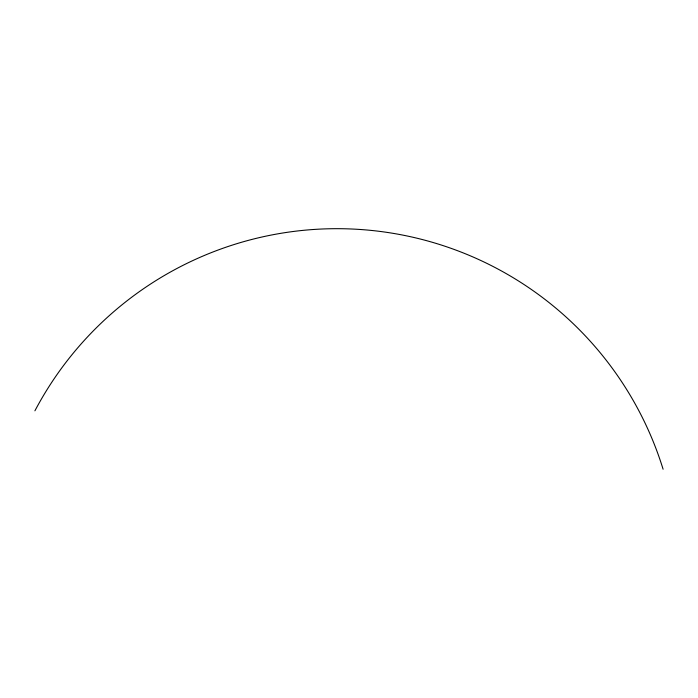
<?xml version="1.0" encoding="UTF-8"?>
<svg xmlns="http://www.w3.org/2000/svg" width="698" height="698" viewBox="0 0 698 698"><rect width="100%" height="100%" fill="white"/><g stroke="black" fill="none" stroke-linecap="round" stroke-linejoin="round"><path stroke-width="1.05" d="M34.9 410.825A341.444 341.444 0 0 1 663.1 469.231"/></g></svg>
